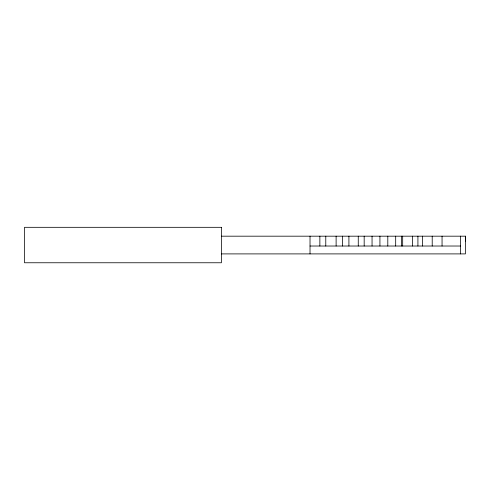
<?xml version="1.0" encoding="UTF-8"?>
<svg xmlns="http://www.w3.org/2000/svg" width="490" height="490" viewBox="0 0 490 490"><rect width="100%" height="100%" fill="white"/><g stroke="black" fill="none" stroke-linecap="round" stroke-linejoin="round"><path stroke-width="0.73" d="M221.413 236.18L465.5 236.18L465.445 241.098M310.023 246.023L460.545 246.023M221.413 253.9L465.445 253.9L465.445 236.18M460.545 236.18L460.545 253.9M442.054 236.18L442.054 246.023M432.211 236.18L432.211 246.023M422.368 236.18L422.368 246.023M417.921 236.18L417.921 246.023M412.519 236.18L412.519 246.023M402.676 236.18L402.676 246.023M401.586 236.18L401.586 246.023M395.681 236.18L395.681 246.023M387.804 236.18L387.804 246.023M379.928 236.18L379.928 246.023M372.051 236.18L372.051 246.023M364.174 236.18L364.174 246.023M358.264 236.18L358.264 246.023M348.911 236.18L348.911 246.023M342.51 236.18L342.51 246.023M336.115 236.18L336.115 246.023M325.776 236.18L325.776 246.023M319.866 236.18L319.866 246.023M310.023 236.18L310.023 253.9M221.413 227.317L24.5 227.317L24.5 262.763L221.413 262.763L221.413 227.317"/></g></svg>
